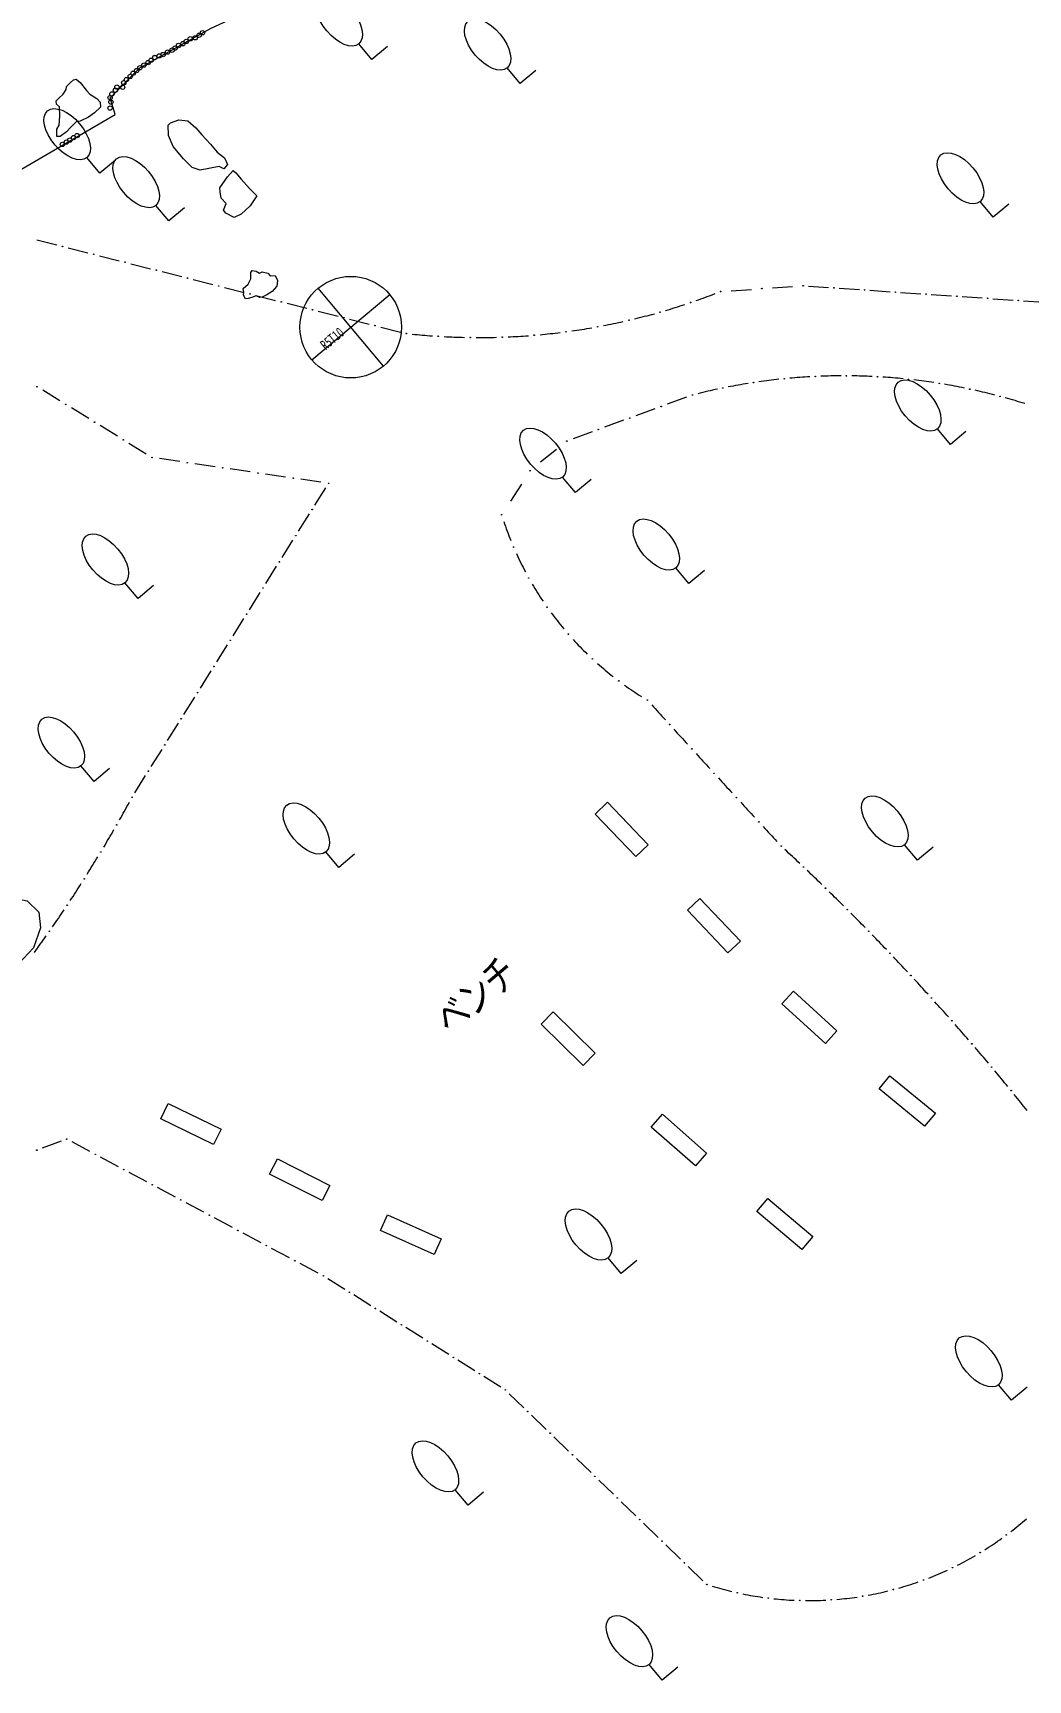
# Model space of a CAD drawing. Header units: metres. Extents: x -10443 to -4073, y -33280 to -26846.
# Drawn here: x -7913.18 to -7888.69, y -29724.89 to -29684.37 of the extents above; entities that cross this region are included whole.
import ezdxf
from ezdxf.enums import TextEntityAlignment as Align

# ---------------------------------------------------------------- set-up
doc = ezdxf.new("R2010")
doc.units = ezdxf.units.M
doc.header["$MEASUREMENT"] = 0
doc.linetypes.add('CONTINUOUS_1', pattern=[0])
doc.linetypes.add('CONTINUOUS_2', pattern=[0])
for name, color, linetype, lineweight in [('園路', 241, 'CONTINUOUS_2', 18), ('基準点', 254, 'CONTINUOUS_2', 18), ('木', 254, 'CONTINUOUS_2', 18), ('木材', 241, 'CONTINUOUS_2', 18), ('構造物', 241, 'CONTINUOUS_2', 18), ('石', 241, 'CONTINUOUS_2', 18), ('護岸', 241, 'CONTINUOUS_2', 18)]:
    doc.layers.add(name, color=color, linetype=linetype, lineweight=lineweight)
doc.styles.add('MS Gothic', font='MS Gothic.ttf')

msp = doc.modelspace()

# ---------------------------------------------------------------- hatches: boundary and pattern name
at = {"layer": '園路', "linetype": 'CONTINUOUS_1', "lineweight": 18}
for points in [[(-7912.444, -29689.619, 1), (-7912.459, -29689.619, 1)], [(-7911.675, -29689.813, 1), (-7911.69, -29689.813, 1)], [(-7910.906, -29690.008, 1), (-7910.921, -29690.008, 1)], [(-7910.137, -29690.203, 1), (-7910.152, -29690.203, 1)], [(-7909.368, -29690.398, 1), (-7909.383, -29690.398, 1)], [(-7908.599, -29690.593, 1), (-7908.614, -29690.593, 1)], [(-7894.22, -29690.587, 1), (-7894.235, -29690.587, 1)], [(-7907.83, -29690.788, 1), (-7907.845, -29690.788, 1)], [(-7907.061, -29690.983, 1), (-7907.076, -29690.983, 1)], [(-7896.991, -29691, 1), (-7897.006, -29691, 1)], [(-7896.251, -29690.728, 1), (-7896.266, -29690.728, 1)], [(-7895.236, -29690.658, 1), (-7895.251, -29690.658, 1)], [(-7893.464, -29690.639, 1), (-7893.479, -29690.639, 1)], [(-7892.707, -29690.69, 1), (-7892.722, -29690.69, 1)], [(-7891.951, -29690.742, 1), (-7891.966, -29690.742, 1)], [(-7891.195, -29690.793, 1), (-7891.21, -29690.793, 1)], [(-7890.439, -29690.845, 1), (-7890.454, -29690.845, 1)], [(-7889.683, -29690.896, 1), (-7889.698, -29690.896, 1)], [(-7888.926, -29690.948, 1), (-7888.941, -29690.948, 1)], [(-7906.291, -29691.177, 1), (-7906.306, -29691.177, 1)], [(-7905.522, -29691.372, 1), (-7905.537, -29691.372, 1)], [(-7898.505, -29691.434, 1), (-7898.52, -29691.434, 1)], [(-7897.743, -29691.236, 1), (-7897.758, -29691.236, 1)], [(-7904.753, -29691.567, 1), (-7904.768, -29691.567, 1)], [(-7903.984, -29691.762, 1), (-7903.999, -29691.762, 1)], [(-7903.199, -29691.83, 1), (-7903.214, -29691.83, 1)], [(-7900.838, -29691.804, 1), (-7900.853, -29691.804, 1)], [(-7900.054, -29691.719, 1), (-7900.069, -29691.719, 1)], [(-7899.276, -29691.595, 1), (-7899.291, -29691.595, 1)], [(-7902.412, -29691.86, 1), (-7902.427, -29691.86, 1)], [(-7901.624, -29691.851, 1), (-7901.639, -29691.851, 1)], [(-7895.443, -29692.969, 1), (-7895.458, -29692.969, 1)], [(-7894.684, -29692.875, 1), (-7894.699, -29692.875, 1)], [(-7893.921, -29692.819, 1), (-7893.936, -29692.819, 1)], [(-7893.156, -29692.803, 1), (-7893.171, -29692.803, 1)], [(-7892.391, -29692.826, 1), (-7892.406, -29692.826, 1)], [(-7891.629, -29692.889, 1), (-7891.644, -29692.889, 1)], [(-7890.871, -29692.99, 1), (-7890.886, -29692.99, 1)], [(-7913.073, -29693.071, 1), (-7913.088, -29693.071, 1)], [(-7896.941, -29693.275, 1), (-7896.956, -29693.275, 1)], [(-7896.196, -29693.103, 1), (-7896.211, -29693.103, 1)], [(-7890.119, -29693.131, 1), (-7890.134, -29693.131, 1)], [(-7889.375, -29693.31, 1), (-7889.39, -29693.31, 1)], [(-7912.365, -29693.507, 1), (-7912.38, -29693.507, 1)], [(-7898.488, -29693.842, 1), (-7898.503, -29693.842, 1)], [(-7897.714, -29693.559, 1), (-7897.729, -29693.559, 1)], [(-7911.657, -29693.943, 1), (-7911.672, -29693.943, 1)], [(-7899.261, -29694.125, 1), (-7899.276, -29694.125, 1)], [(-7910.949, -29694.378, 1), (-7910.964, -29694.378, 1)], [(-7900.035, -29694.409, 1), (-7900.05, -29694.409, 1)], [(-7910.241, -29694.814, 1), (-7910.256, -29694.814, 1)], [(-7909.372, -29694.941, 1), (-7909.387, -29694.941, 1)], [(-7908.504, -29695.068, 1), (-7908.519, -29695.068, 1)], [(-7907.635, -29695.195, 1), (-7907.65, -29695.195, 1)], [(-7906.766, -29695.322, 1), (-7906.781, -29695.322, 1)], [(-7905.898, -29695.449, 1), (-7905.913, -29695.449, 1)], [(-7900.94, -29695.138, 1), (-7900.955, -29695.138, 1)], [(-7906.301, -29696.093, 1), (-7906.316, -29696.093, 1)], [(-7901.638, -29696.222, 1), (-7901.653, -29696.222, 1)], [(-7906.704, -29696.736, 1), (-7906.719, -29696.736, 1)], [(-7901.346, -29697.017, 1), (-7901.361, -29697.017, 1)], [(-7907.106, -29697.38, 1), (-7907.121, -29697.38, 1)], [(-7900.972, -29697.777, 1), (-7900.987, -29697.777, 1)], [(-7907.509, -29698.023, 1), (-7907.524, -29698.023, 1)], [(-7907.912, -29698.667, 1), (-7907.927, -29698.667, 1)], [(-7900.521, -29698.494, 1), (-7900.536, -29698.494, 1)], [(-7908.315, -29699.311, 1), (-7908.33, -29699.311, 1)], [(-7899.997, -29699.16, 1), (-7900.012, -29699.16, 1)], [(-7899.406, -29699.768, 1), (-7899.421, -29699.768, 1)], [(-7908.718, -29699.954, 1), (-7908.733, -29699.954, 1)], [(-7898.756, -29700.31, 1), (-7898.771, -29700.31, 1)], [(-7909.121, -29700.598, 1), (-7909.136, -29700.598, 1)], [(-7898.052, -29700.782, 1), (-7898.067, -29700.782, 1)], [(-7909.524, -29701.241, 1), (-7909.539, -29701.241, 1)], [(-7897.506, -29701.383, 1), (-7897.521, -29701.383, 1)], [(-7909.927, -29701.885, 1), (-7909.942, -29701.885, 1)], [(-7896.96, -29701.984, 1), (-7896.975, -29701.984, 1)], [(-7910.329, -29702.529, 1), (-7910.344, -29702.529, 1)], [(-7896.412, -29702.583, 1), (-7896.427, -29702.583, 1)], [(-7910.732, -29703.172, 1), (-7910.747, -29703.172, 1)], [(-7895.862, -29703.181, 1), (-7895.877, -29703.181, 1)], [(-7911.109, -29703.85, 1), (-7911.124, -29703.85, 1)], [(-7895.312, -29703.778, 1), (-7895.327, -29703.778, 1)], [(-7894.76, -29704.374, 1), (-7894.775, -29704.374, 1)], [(-7911.5, -29704.519, 1), (-7911.515, -29704.519, 1)], [(-7911.907, -29705.179, 1), (-7911.922, -29705.179, 1)], [(-7894.212, -29704.888, 1), (-7894.227, -29704.888, 1)], [(-7893.67, -29705.408, 1), (-7893.685, -29705.408, 1)], [(-7912.329, -29705.83, 1), (-7912.344, -29705.83, 1)], [(-7893.135, -29705.935, 1), (-7893.15, -29705.935, 1)], [(-7912.766, -29706.47, 1), (-7912.781, -29706.47, 1)], [(-7892.606, -29706.47, 1), (-7892.621, -29706.47, 1)], [(-7892.085, -29707.01, 1), (-7892.1, -29707.01, 1)], [(-7891.57, -29707.557, 1), (-7891.585, -29707.557, 1)], [(-7891.062, -29708.111, 1), (-7891.077, -29708.111, 1)], [(-7890.562, -29708.671, 1), (-7890.577, -29708.671, 1)], [(-7890.068, -29709.238, 1), (-7890.083, -29709.238, 1)], [(-7889.582, -29709.81, 1), (-7889.597, -29709.81, 1)], [(-7889.103, -29710.389, 1), (-7889.118, -29710.389, 1)], [(-7912.34, -29711.584, 1), (-7912.355, -29711.584, 1)], [(-7913.076, -29711.855, 1), (-7913.091, -29711.855, 1)], [(-7911.638, -29711.958, 1), (-7911.653, -29711.958, 1)], [(-7910.937, -29712.332, 1), (-7910.952, -29712.332, 1)], [(-7910.235, -29712.706, 1), (-7910.25, -29712.706, 1)], [(-7909.533, -29713.08, 1), (-7909.548, -29713.08, 1)], [(-7908.832, -29713.454, 1), (-7908.847, -29713.454, 1)], [(-7908.13, -29713.828, 1), (-7908.145, -29713.828, 1)], [(-7907.429, -29714.202, 1), (-7907.444, -29714.202, 1)], [(-7906.727, -29714.576, 1), (-7906.742, -29714.576, 1)], [(-7906.026, -29714.95, 1), (-7906.041, -29714.95, 1)], [(-7905.386, -29715.35, 1), (-7905.401, -29715.35, 1)], [(-7904.746, -29715.751, 1), (-7904.761, -29715.751, 1)], [(-7904.106, -29716.151, 1), (-7904.121, -29716.151, 1)], [(-7903.466, -29716.552, 1), (-7903.481, -29716.552, 1)], [(-7902.827, -29716.953, 1), (-7902.842, -29716.953, 1)], [(-7902.187, -29717.353, 1), (-7902.202, -29717.353, 1)], [(-7901.547, -29717.754, 1), (-7901.562, -29717.754, 1)], [(-7900.996, -29718.285, 1), (-7901.011, -29718.285, 1)], [(-7900.446, -29718.817, 1), (-7900.461, -29718.817, 1)], [(-7899.895, -29719.349, 1), (-7899.91, -29719.349, 1)], [(-7899.344, -29719.88, 1), (-7899.359, -29719.88, 1)], [(-7898.793, -29720.412, 1), (-7898.808, -29720.412, 1)], [(-7898.243, -29720.944, 1), (-7898.258, -29720.944, 1)], [(-7889.221, -29721.322, 1), (-7889.236, -29721.322, 1)], [(-7897.692, -29721.475, 1), (-7897.707, -29721.475, 1)], [(-7889.864, -29721.756, 1), (-7889.879, -29721.756, 1)], [(-7897.141, -29722.007, 1), (-7897.156, -29722.007, 1)], [(-7890.546, -29722.127, 1), (-7890.561, -29722.127, 1)], [(-7896.59, -29722.539, 1), (-7896.605, -29722.539, 1)], [(-7891.26, -29722.431, 1), (-7891.275, -29722.431, 1)], [(-7895.842, -29722.743, 1), (-7895.857, -29722.743, 1)], [(-7895.077, -29722.875, 1), (-7895.092, -29722.875, 1)], [(-7894.304, -29722.933, 1), (-7894.319, -29722.933, 1)], [(-7893.528, -29722.917, 1), (-7893.543, -29722.917, 1)], [(-7892.758, -29722.828, 1), (-7892.773, -29722.828, 1)], [(-7891.999, -29722.665, 1), (-7892.014, -29722.665, 1)]]:
    msp.add_hatch(color=241, dxfattribs=at).paths.add_polyline_path(points, flags=0)

# ---------------------------------------------------------------- linework, layer by layer
at = {"layer": '園路', "color": 1, "linetype": 'CONTINUOUS_1', "lineweight": 18}
for p, q in [((-7913.079, -29689.46), (-7912.594, -29689.583)), ((-7912.31, -29689.655), (-7911.825, -29689.777)), ((-7911.541, -29689.849), (-7911.056, -29689.972)), ((-7910.771, -29690.044), (-7910.287, -29690.167)), ((-7910.002, -29690.239), (-7909.518, -29690.362)), ((-7909.233, -29690.434), (-7908.749, -29690.557)), ((-7894.985, -29690.64), (-7894.486, -29690.605)), ((-7894.099, -29690.596), (-7893.6, -29690.63)), ((-7908.464, -29690.629), (-7907.979, -29690.752)), ((-7907.695, -29690.824), (-7907.21, -29690.947)), ((-7906.926, -29691.019), (-7906.441, -29691.141)), ((-7896, -29690.71), (-7895.502, -29690.676)), ((-7893.342, -29690.648), (-7892.844, -29690.682)), ((-7892.586, -29690.699), (-7892.087, -29690.733)), ((-7891.83, -29690.751), (-7891.331, -29690.785)), ((-7891.074, -29690.802), (-7890.575, -29690.836)), ((-7890.318, -29690.854), (-7889.819, -29690.888)), ((-7889.561, -29690.905), (-7889.063, -29690.939)), ((-7888.805, -29690.957), (-7888.306, -29690.991)), ((-7906.157, -29691.213), (-7905.672, -29691.336)), ((-7905.388, -29691.408), (-7904.903, -29691.531)), ((-7904.618, -29691.603), (-7904.134, -29691.726)), ((-7912.513, -29693.42), (-7912.939, -29693.158)), ((-7897.101, -29693.331), (-7897.57, -29693.503)), ((-7911.805, -29693.856), (-7912.231, -29693.594)), ((-7897.874, -29693.614), (-7898.343, -29693.786)), ((-7911.098, -29694.291), (-7911.523, -29694.029)), ((-7899.421, -29694.181), (-7899.89, -29694.353)), ((-7898.647, -29693.898), (-7899.117, -29694.07)), ((-7910.39, -29694.727), (-7910.816, -29694.465)), ((-7900.3, -29694.617), (-7900.689, -29694.93)), ((-7909.567, -29694.914), (-7910.062, -29694.841)), ((-7908.698, -29695.041), (-7909.193, -29694.968)), ((-7907.83, -29695.168), (-7908.324, -29695.095)), ((-7906.961, -29695.295), (-7907.456, -29695.222)), ((-7906.092, -29695.422), (-7906.587, -29695.349)), ((-7901.161, -29695.47), (-7901.432, -29695.89)), ((-7906.239, -29695.983), (-7905.974, -29695.559)), ((-7906.642, -29696.626), (-7906.377, -29696.202)), ((-7907.045, -29697.27), (-7906.78, -29696.846)), ((-7907.448, -29697.914), (-7907.183, -29697.49)), ((-7907.851, -29698.557), (-7907.586, -29698.133)), ((-7908.254, -29699.201), (-7907.988, -29698.777)), ((-7908.657, -29699.844), (-7908.391, -29699.421)), ((-7909.059, -29700.488), (-7908.794, -29700.064)), ((-7909.462, -29701.132), (-7909.197, -29700.708)), ((-7909.865, -29701.775), (-7909.6, -29701.351)), ((-7910.268, -29702.419), (-7910.003, -29701.995)), ((-7910.671, -29703.062), (-7910.406, -29702.639)), ((-7912.481, -29711.633), (-7912.95, -29711.806)), ((-7911.776, -29711.889), (-7912.217, -29711.653)), ((-7911.074, -29712.263), (-7911.516, -29712.027)), ((-7910.373, -29712.637), (-7910.814, -29712.401)), ((-7909.671, -29713.01), (-7910.112, -29712.775)), ((-7908.97, -29713.384), (-7909.411, -29713.149)), ((-7908.268, -29713.758), (-7908.709, -29713.523)), ((-7907.566, -29714.132), (-7908.008, -29713.897)), ((-7906.865, -29714.506), (-7907.306, -29714.271)), ((-7906.163, -29714.88), (-7906.604, -29714.645)), ((-7905.501, -29715.283), (-7905.925, -29715.017)), ((-7904.861, -29715.683), (-7905.285, -29715.418)), ((-7904.222, -29716.084), (-7904.645, -29715.818)), ((-7903.582, -29716.484), (-7904.006, -29716.219)), ((-7902.942, -29716.885), (-7903.366, -29716.62)), ((-7902.302, -29717.286), (-7902.726, -29717.02)), ((-7901.663, -29717.686), (-7902.086, -29717.421)), ((-7901.099, -29718.193), (-7901.459, -29717.846)), ((-7900.549, -29718.725), (-7900.908, -29718.378)), ((-7899.998, -29719.257), (-7900.358, -29718.909)), ((-7899.447, -29719.788), (-7899.807, -29719.441)), ((-7898.896, -29720.32), (-7899.256, -29719.973)), ((-7898.346, -29720.852), (-7898.705, -29720.504)), ((-7897.795, -29721.383), (-7898.155, -29721.036)), ((-7897.244, -29721.915), (-7897.604, -29721.568)), ((-7896.693, -29722.447), (-7897.053, -29722.099))]:
    msp.add_line(p, q, dxfattribs=at)
for centre in [(-7912.452, -29689.619), (-7911.683, -29689.813), (-7910.914, -29690.008), (-7910.145, -29690.203), (-7909.375, -29690.398), (-7908.606, -29690.593), (-7894.227, -29690.587), (-7907.837, -29690.788), (-7907.068, -29690.983), (-7896.998, -29691), (-7896.259, -29690.728), (-7895.243, -29690.658), (-7893.471, -29690.639), (-7892.715, -29690.69), (-7891.959, -29690.742), (-7891.203, -29690.793), (-7890.446, -29690.845), (-7889.69, -29690.896), (-7888.934, -29690.948), (-7906.299, -29691.177), (-7905.53, -29691.372), (-7898.513, -29691.434), (-7897.75, -29691.236), (-7904.761, -29691.567), (-7903.992, -29691.762), (-7903.207, -29691.83), (-7900.845, -29691.804), (-7900.062, -29691.719), (-7899.284, -29691.595), (-7902.419, -29691.86), (-7901.632, -29691.851), (-7895.45, -29692.969), (-7894.691, -29692.875), (-7893.928, -29692.819), (-7893.163, -29692.803), (-7892.399, -29692.826), (-7891.636, -29692.889), (-7890.878, -29692.99), (-7913.08, -29693.071), (-7896.949, -29693.275), (-7896.203, -29693.103), (-7890.126, -29693.131), (-7889.383, -29693.31), (-7912.372, -29693.507), (-7898.495, -29693.842), (-7897.722, -29693.559), (-7911.664, -29693.943), (-7899.269, -29694.125), (-7910.957, -29694.378), (-7900.042, -29694.409), (-7910.249, -29694.814), (-7909.38, -29694.941), (-7908.511, -29695.068), (-7907.643, -29695.195), (-7906.774, -29695.322), (-7905.905, -29695.449), (-7900.947, -29695.138), (-7906.308, -29696.093), (-7901.646, -29696.222), (-7906.711, -29696.736), (-7901.353, -29697.017), (-7907.114, -29697.38), (-7900.979, -29697.777), (-7907.517, -29698.023), (-7907.92, -29698.667), (-7900.528, -29698.494), (-7908.323, -29699.311), (-7900.004, -29699.16), (-7899.414, -29699.768), (-7908.725, -29699.954), (-7898.763, -29700.31), (-7909.128, -29700.598), (-7898.059, -29700.782), (-7909.531, -29701.241), (-7897.514, -29701.383), (-7909.934, -29701.885), (-7896.967, -29701.984), (-7910.337, -29702.529), (-7896.419, -29702.583), (-7910.74, -29703.172), (-7895.87, -29703.181), (-7911.116, -29703.85), (-7895.319, -29703.778), (-7894.767, -29704.374), (-7911.508, -29704.519), (-7911.915, -29705.179), (-7894.219, -29704.888), (-7893.677, -29705.408), (-7912.337, -29705.83), (-7893.142, -29705.935), (-7912.774, -29706.47), (-7892.614, -29706.47), (-7892.092, -29707.01), (-7891.578, -29707.557), (-7891.07, -29708.111), (-7890.569, -29708.671), (-7890.076, -29709.238), (-7889.589, -29709.81), (-7889.11, -29710.389), (-7912.347, -29711.584), (-7913.083, -29711.855), (-7911.646, -29711.958), (-7910.944, -29712.332), (-7910.243, -29712.706), (-7909.541, -29713.08), (-7908.839, -29713.454), (-7908.138, -29713.828), (-7907.436, -29714.202), (-7906.735, -29714.576), (-7906.033, -29714.95), (-7905.393, -29715.35), (-7904.753, -29715.751), (-7904.114, -29716.151), (-7903.474, -29716.552), (-7902.834, -29716.953), (-7902.194, -29717.353), (-7901.555, -29717.754), (-7901.004, -29718.285), (-7900.453, -29718.817), (-7899.902, -29719.349), (-7899.352, -29719.88), (-7898.801, -29720.412), (-7898.25, -29720.944), (-7889.229, -29721.322), (-7897.699, -29721.475), (-7889.872, -29721.756), (-7897.149, -29722.007), (-7890.553, -29722.127), (-7896.598, -29722.539), (-7891.267, -29722.431), (-7895.849, -29722.743), (-7895.085, -29722.875), (-7894.311, -29722.933), (-7893.536, -29722.917), (-7892.765, -29722.828), (-7892.007, -29722.665)]:
    msp.add_circle(centre, 0.0075, dxfattribs=at)
for centre, radius, start, end in [((-7902.203, -29675.698), 16.163, 289.2958, 291.0682), ((-7902.203, -29675.698), 16.163, 283.7096, 285.482), ((-7902.203, -29675.698), 16.163, 286.5027, 288.2751), ((-7902.203, -29675.698), 16.163, 264.1581, 265.9305), ((-7902.203, -29675.698), 16.163, 272.5373, 274.3097), ((-7902.203, -29675.698), 16.163, 275.3304, 277.1028), ((-7902.203, -29675.698), 16.163, 278.1235, 279.8959), ((-7902.203, -29675.698), 16.163, 280.9165, 282.689), ((-7902.203, -29675.698), 16.163, 266.9512, 268.7236), ((-7902.203, -29675.698), 16.163, 269.7442, 271.5167), ((-7893.231, -29707.652), 14.849, 99.1042, 101.0334), ((-7893.231, -29707.652), 14.849, 96.1524, 98.0816), ((-7893.231, -29707.652), 14.849, 93.2006, 95.1298), ((-7893.231, -29707.652), 14.849, 90.2487, 92.178), ((-7893.231, -29707.652), 14.849, 87.2969, 89.2261), ((-7893.231, -29707.652), 14.849, 84.3451, 86.2743), ((-7893.231, -29707.652), 14.849, 81.3933, 83.3225), ((-7893.231, -29707.652), 14.849, 78.4415, 80.3707), ((-7893.231, -29707.652), 14.849, 102.056, 103.9853), ((-7893.231, -29707.652), 14.849, 75.4896, 77.4189), ((-7893.231, -29707.652), 14.849, 72.5378, 74.467), ((-7893.91, -29693.828), 8.098, 198.4242, 201.962), ((-7893.91, -29693.828), 8.098, 204.4215, 207.9593), ((-7893.91, -29693.828), 8.098, 210.4188, 213.9565), ((-7893.91, -29693.828), 8.098, 216.416, 219.9538), ((-7893.91, -29693.828), 8.098, 222.4133, 225.951), ((-7893.91, -29693.828), 8.098, 228.4105, 231.9483), ((-7893.91, -29693.828), 8.098, 234.4078, 237.9456), ((-7608.516, -29438.753), 390.505, 222.16716, 222.24052), ((-7608.516, -29438.753), 390.505, 222.28631, 222.35968), ((-7608.516, -29438.753), 390.505, 222.40546, 222.47883), ((-7608.516, -29438.753), 390.505, 222.52461, 222.59798), ((-7940.48, -29687.109), 33.801, 330.5452, 331.3927), ((-7608.516, -29438.753), 390.505, 222.64376, 222.71713), ((-7940.48, -29687.109), 33.801, 329.2308, 330.0784), ((-7608.516, -29438.753), 390.505, 222.76291, 222.83628), ((-7940.48, -29687.109), 33.801, 327.9165, 328.764), ((-7935.059, -29747.937), 59.339, 46.63037, 47.11315), ((-7935.059, -29747.937), 59.339, 45.90498, 46.38776), ((-7940.48, -29687.109), 33.801, 326.6022, 327.4497), ((-7935.059, -29747.937), 59.339, 45.17959, 45.66237), ((-7940.48, -29687.109), 33.801, 325.2878, 326.1353), ((-7935.059, -29747.937), 59.339, 44.4542, 44.93698), ((-7940.48, -29687.109), 33.801, 323.9735, 324.821), ((-7935.059, -29747.937), 59.339, 43.72881, 44.21159), ((-7935.059, -29747.937), 59.339, 43.00342, 43.4862), ((-7935.059, -29747.937), 59.339, 42.27803, 42.76082), ((-7935.059, -29747.937), 59.339, 41.55265, 42.03543), ((-7935.059, -29747.937), 59.339, 40.82726, 41.31004), ((-7935.059, -29747.937), 59.339, 40.10187, 40.58465), ((-7935.059, -29747.937), 59.339, 39.37648, 39.85926), ((-7935.059, -29747.937), 59.339, 38.65109, 39.13387), ((-7894.088, -29714.813), 8.124, 307.7152, 311.2417), ((-7894.088, -29714.813), 8.124, 302.2416, 305.7681), ((-7894.088, -29714.813), 8.124, 291.2942, 294.8208), ((-7894.088, -29714.813), 8.124, 296.7679, 300.2944), ((-7894.088, -29714.813), 8.124, 252.9787, 256.5052), ((-7894.088, -29714.813), 8.124, 285.8206, 289.3471), ((-7894.088, -29714.813), 8.124, 258.4523, 261.9788), ((-7894.088, -29714.813), 8.124, 263.926, 267.4525), ((-7894.088, -29714.813), 8.124, 269.3996, 272.9261), ((-7894.088, -29714.813), 8.124, 274.8733, 278.3998), ((-7894.088, -29714.813), 8.124, 280.3469, 283.8734)]:
    msp.add_arc(centre, radius, start, end, dxfattribs=at)
at = {"layer": '基準点', "color": 1, "linetype": 'CONTINUOUS_2', "lineweight": 18}
for p, q in [((-7906.316, -29692.409), (-7904.4, -29690.803)), ((-7904.555, -29692.564), (-7906.161, -29690.648))]:
    msp.add_line(p, q, dxfattribs=at)
msp.add_circle((-7905.358, -29691.606), 1.25, dxfattribs=at)
at = {"layer": '木', "color": 1, "linetype": 'CONTINUOUS_1', "lineweight": 18}
for p, q in [((-7904.838, -29685.019), (-7905.159, -29684.636)), ((-7904.455, -29684.697), (-7904.838, -29685.019)), ((-7901.188, -29685.611), (-7901.509, -29685.228)), ((-7900.805, -29685.289), (-7901.188, -29685.611)), ((-7911.532, -29687.816), (-7911.854, -29687.433)), ((-7911.149, -29687.495), (-7911.532, -29687.816)), ((-7889.551, -29688.901), (-7889.873, -29688.518)), ((-7889.168, -29688.58), (-7889.551, -29688.901)), ((-7909.836, -29688.994), (-7910.157, -29688.611)), ((-7909.453, -29688.673), (-7909.836, -29688.994)), ((-7890.604, -29694.492), (-7890.925, -29694.109)), ((-7890.221, -29694.171), (-7890.604, -29694.492)), ((-7899.825, -29695.676), (-7900.146, -29695.293)), ((-7899.442, -29695.355), (-7899.825, -29695.676)), ((-7910.592, -29698.279), (-7910.914, -29697.896)), ((-7897.038, -29697.912), (-7897.359, -29697.529)), ((-7896.655, -29697.591), (-7897.038, -29697.912)), ((-7910.209, -29697.958), (-7910.592, -29698.279)), ((-7911.675, -29702.784), (-7911.997, -29702.401)), ((-7911.292, -29702.463), (-7911.675, -29702.784)), ((-7891.414, -29704.723), (-7891.736, -29704.34)), ((-7905.648, -29704.897), (-7905.97, -29704.514)), ((-7905.265, -29704.576), (-7905.648, -29704.897)), ((-7891.031, -29704.402), (-7891.414, -29704.723)), ((-7898.706, -29714.888), (-7899.028, -29714.505)), ((-7898.323, -29714.566), (-7898.706, -29714.888)), ((-7889.102, -29718.008), (-7889.423, -29717.625)), ((-7888.719, -29717.687), (-7889.102, -29718.008)), ((-7902.472, -29720.591), (-7902.793, -29720.208)), ((-7902.089, -29720.27), (-7902.472, -29720.591)), ((-7897.698, -29724.892), (-7898.02, -29724.509)), ((-7897.315, -29724.571), (-7897.698, -29724.892))]:
    msp.add_line(p, q, dxfattribs=at)
for centre in [(-7905.641, -29684.061), (-7901.991, -29684.653), (-7912.336, -29686.859), (-7910.639, -29688.037), (-7890.355, -29687.943), (-7891.407, -29693.534), (-7900.628, -29694.718), (-7897.841, -29696.955), (-7911.396, -29697.322), (-7912.479, -29701.827), (-7892.218, -29703.766), (-7906.452, -29703.94), (-7899.51, -29713.93), (-7889.905, -29717.051), (-7903.275, -29719.634), (-7898.502, -29723.935)]:
    msp.add_ellipse(centre, major_axis=(-0.482, 0.575), ratio=0.533333, dxfattribs=at)
at = {"layer": '木材', "color": 4, "linetype": 'CONTINUOUS_2', "lineweight": 18}
for centre in [(-7909.406, -29684.577), (-7909.306, -29684.512), (-7909.186, -29684.487), (-7909.092, -29684.425), (-7909.006, -29684.362), (-7910.183, -29684.972), (-7910.072, -29684.932), (-7909.977, -29684.898), (-7909.864, -29684.839), (-7909.756, -29684.791), (-7909.68, -29684.738), (-7909.598, -29684.676), (-7909.487, -29684.631), (-7910.713, -29685.36), (-7910.63, -29685.295), (-7910.545, -29685.223), (-7910.447, -29685.159), (-7910.344, -29685.097), (-7910.272, -29685.04), (-7911.149, -29685.776), (-7911.111, -29685.698), (-7910.972, -29685.705), (-7910.945, -29685.594), (-7910.88, -29685.515), (-7910.783, -29685.437), (-7911.282, -29686.216), (-7911.279, -29685.962), (-7911.261, -29686.068), (-7911.234, -29685.868), (-7912.27, -29687.003), (-7912.179, -29686.941), (-7912.091, -29686.894), (-7912.453, -29687.109), (-7912.356, -29687.053)]:
    msp.add_circle(centre, 0.0535, dxfattribs=at)
at = {"layer": '構造物', "color": 1, "linetype": 'CONTINUOUS_2', "lineweight": 18, "flags": 128}
for points in [[(-7899.04, -29703.295), (-7898.042, -29704.343), (-7898.347, -29704.633), (-7899.345, -29703.585)], [(-7896.77, -29705.663), (-7895.772, -29706.711), (-7896.077, -29707.002), (-7897.075, -29705.954)], [(-7894.469, -29707.944), (-7893.396, -29708.915), (-7893.678, -29709.227), (-7894.751, -29708.256)], [(-7900.375, -29708.454), (-7899.343, -29709.468), (-7899.638, -29709.768), (-7900.67, -29708.755)], [(-7892.092, -29710.023), (-7890.974, -29710.942), (-7891.241, -29711.267), (-7892.359, -29710.349)], [(-7909.85, -29710.708), (-7908.549, -29711.341), (-7908.734, -29711.719), (-7910.035, -29711.086)], [(-7897.687, -29710.97), (-7896.602, -29711.927), (-7896.88, -29712.242), (-7897.966, -29711.285)], [(-7907.165, -29712.071), (-7905.872, -29712.721), (-7906.061, -29713.097), (-7907.354, -29712.448)], [(-7895.094, -29713.046), (-7893.989, -29713.98), (-7894.261, -29714.302), (-7895.366, -29713.367)], [(-7904.458, -29713.45), (-7903.137, -29714.04), (-7903.308, -29714.424), (-7904.63, -29713.835)]]:
    msp.add_lwpolyline(points, close=True, dxfattribs=at)
at = {"layer": '石', "color": 4, "linetype": 'CONTINUOUS_2', "lineweight": 18, "flags": 128}
for points in [[(-7912.591, -29686.913), (-7912.587, -29686.733), (-7912.532, -29686.634), (-7912.517, -29686.412), (-7912.526, -29686.182), (-7912.602, -29686.116), (-7912.611, -29686.039), (-7912.542, -29685.97), (-7912.431, -29685.87), (-7912.364, -29685.76), (-7912.351, -29685.683), (-7912.254, -29685.584), (-7912.179, -29685.521), (-7912.113, -29685.507), (-7912.02, -29685.589), (-7911.858, -29685.782), (-7911.778, -29685.877), (-7911.609, -29685.982), (-7911.524, -29686.074), (-7911.516, -29686.194), (-7911.668, -29686.336), (-7911.81, -29686.441), (-7912.013, -29686.537), (-7912.112, -29686.553), (-7912.255, -29686.694), (-7912.351, -29686.799), (-7912.507, -29686.916), (-7912.591, -29686.913)], [(-7908.594, -29687.657), (-7909.061, -29687.74), (-7909.258, -29687.678), (-7909.472, -29687.467), (-7909.727, -29687.163), (-7909.841, -29686.887), (-7909.853, -29686.634), (-7909.794, -29686.575), (-7909.585, -29686.509), (-7909.365, -29686.533), (-7909.168, -29686.704), (-7909.025, -29686.874), (-7908.813, -29687.105), (-7908.647, -29687.302), (-7908.467, -29687.441), (-7908.392, -29687.606), (-7908.48, -29687.707), (-7908.594, -29687.657)], [(-7908.583, -29688.178), (-7908.395, -29687.909), (-7908.251, -29687.748), (-7908.183, -29687.811), (-7908.058, -29687.968), (-7907.853, -29688.194), (-7907.67, -29688.374), (-7907.83, -29688.62), (-7908.052, -29688.83), (-7908.231, -29688.909), (-7908.434, -29688.8), (-7908.493, -29688.73), (-7908.426, -29688.563), (-7908.544, -29688.432), (-7908.57, -29688.278), (-7908.583, -29688.178)], [(-7908.008, -29690.656), (-7907.881, -29690.55), (-7907.82, -29690.421), (-7907.817, -29690.259), (-7907.786, -29690.212), (-7907.687, -29690.225), (-7907.605, -29690.276), (-7907.535, -29690.246), (-7907.4, -29690.277), (-7907.339, -29690.345), (-7907.221, -29690.338), (-7907.162, -29690.459), (-7907.174, -29690.596), (-7907.291, -29690.726), (-7907.425, -29690.807), (-7907.538, -29690.87), (-7907.593, -29690.877), (-7907.69, -29690.832), (-7907.795, -29690.88), (-7907.885, -29690.899), (-7907.949, -29690.907), (-7907.995, -29690.818), (-7907.993, -29690.749), (-7908.008, -29690.656)]]:
    msp.add_lwpolyline(points, dxfattribs=at)
msp.add_lwpolyline([(-7914.557, -29707.153), (-7914.649, -29706.758), (-7914.67, -29706.662), (-7914.606, -29706.482), (-7914.543, -29706.436), (-7914.153, -29706.252), (-7914.076, -29706.074), (-7913.993, -29705.945), (-7913.83, -29705.79), (-7913.432, -29705.695), (-7913.318, -29705.724), (-7913.033, -29705.999), (-7912.989, -29706.387), (-7913.165, -29706.875), (-7913.531, -29707.272), (-7914.046, -29707.363), (-7914.335, -29707.361)], close=True, dxfattribs=at)
at = {"layer": '護岸', "color": 1, "lineweight": 18, "flags": 128}
msp.add_lwpolyline([(-7868.595, -29568.482, 0.029871), (-7869, -29568.531), (-7869.249, -29568.965, -0.04263), (-7869.389, -29569.279), (-7870.132, -29569.822), (-7870.505, -29569.965), (-7871.156, -29570.005), (-7871.545, -29570.011), (-7872.673, -29569.516, 0.064147), (-7873.074, -29569.335), (-7873.355, -29569.013), (-7873.96, -29568.832), (-7875.508, -29568.368), (-7875.775, -29568.37), (-7875.905, -29568.4), (-7876.185, -29568.196), (-7876.919, -29567.952, 0.030306), (-7877.59, -29567.752), (-7877.98, -29567.699), (-7878.845, -29567.87), (-7880.679, -29568.479), (-7881.065, -29568.744, 0.013808), (-7882.353, -29570.475), (-7882.401, -29570.802), (-7882.751, -29570.921), (-7882.99, -29571.424), (-7884.185, -29572.877, -0.002837), (-7885.309, -29574.665), (-7885.362, -29575.66), (-7886.078, -29575.821), (-7887.497, -29577.832), (-7887.514, -29578.613), (-7888.219, -29578.815), (-7888.535, -29579.252), (-7891.771, -29583.877), (-7893.482, -29586.409), (-7893.717, -29586.803), (-7894.095, -29587.453, 0.206193), (-7894.605, -29589.277), (-7895.828, -29589.915), (-7897.406, -29591.306), (-7897.614, -29591.795), (-7898.13, -29591.726), (-7898.9, -29592.336), (-7899.604, -29593.04), (-7900.335, -29593.024), (-7900.62, -29592.641), (-7902.301, -29592.418), (-7904.072, -29592.463), (-7904.936, -29592.375), (-7906.598, -29591.238), (-7908.054, -29589.857), (-7909.406, -29587.434), (-7910.178, -29586.632), (-7910.6, -29585.943), (-7911.814, -29584.8), (-7916.79, -29587.316), (-7916.016, -29588.494), (-7915.934, -29590.292), (-7914.872, -29592.029), (-7913.061, -29593.219), (-7913.442, -29594.019), (-7913.509, -29594.078), (-7913.613, -29594.394), (-7913.565, -29595.065), (-7913.482, -29595.601), (-7913.547, -29595.7), (-7913.533, -29595.937), (-7913.317, -29596.478), (-7913.19, -29596.987), (-7913.061, -29597.154), (-7912.949, -29597.287), (-7912.882, -29597.338), (-7912.825, -29597.345), (-7912.698, -29597.361), (-7912.758, -29597.771), (-7912.423, -29597.828), (-7912.333, -29598.266), (-7912, -29598.823), (-7911.677, -29599.318), (-7911.311, -29599.643), (-7910.991, -29599.677), (-7910.774, -29599.904), (-7910.044, -29601.105), (-7909.642, -29601.555), (-7909.178, -29602.507), (-7908.906, -29603.458), (-7908.611, -29605.234), (-7908.705, -29606.122, -0.05449), (-7908.828, -29606.758), (-7908.629, -29607.301), (-7908.253, -29607.77), (-7907.925, -29608.423), (-7907.795, -29608.769), (-7907.855, -29609.17), (-7908.086, -29610.002), (-7908.431, -29611.685), (-7908.655, -29612.797), (-7909.604, -29614.611), (-7910.291, -29615.384), (-7911.898, -29616.456), (-7912.989, -29616.978), (-7913.477, -29617.263), (-7914.09, -29617.692), (-7915.816, -29618.29), (-7915.771, -29618.435), (-7916.471, -29618.72), (-7917.178, -29618.875), (-7917.797, -29619.414), (-7919.295, -29620.042), (-7920.532, -29620.694), (-7920.927, -29620.718), (-7921.882, -29621.144), (-7923.4, -29621.284), (-7923.971, -29621.249), (-7924.141, -29621.351), (-7924.832, -29621.747), (-7925.115, -29622.009), (-7925.848, -29622.592), (-7926.118, -29622.655), (-7926.754, -29623.193), (-7927.5, -29623.724), (-7928.092, -29623.973), (-7928.606, -29624.026), (-7929.321, -29624.217, 0.053336), (-7931.424, -29624.537), (-7933.012, -29624.865), (-7933.285, -29625.015), (-7934.365, -29625.551), (-7935.398, -29626.309), (-7935.65, -29626.451, 0.163573), (-7938.102, -29627.144), (-7938.829, -29628.02), (-7939.263, -29628.198), (-7939.862, -29628.126), (-7940.125, -29628.256), (-7941.298, -29629.283), (-7942.749, -29630.051), (-7943.527, -29630.868), (-7944.692, -29632), (-7945.383, -29632.603), (-7945.793, -29633.115), (-7946.393, -29633.457), (-7946.97, -29633.638, -0.199454), (-7947.741, -29634.206), (-7948.46, -29635.048), (-7948.602, -29635.406), (-7948.893, -29635.706), (-7949.142, -29635.949), (-7949.885, -29636.555, 0.147138), (-7950.689, -29638.074), (-7950.691, -29638.689), (-7950.564, -29639.352), (-7950.267, -29640.52, 0.108193), (-7949.829, -29641.537), (-7949.193, -29642.096), (-7948.405, -29642.587), (-7947.553, -29642.982), (-7946.674, -29643.31), (-7944.194, -29644.268), (-7943.745, -29644.369), (-7940.903, -29645.181), (-7939.992, -29645.245), (-7937.726, -29645.657, -0.124988), (-7935.685, -29646.613), (-7934.915, -29647.398, 0.084508), (-7933.94, -29647.892), (-7933.328, -29648.101), (-7932.524, -29648.139, -0.048677), (-7931.991, -29648.065), (-7931.451, -29648.326), (-7930.916, -29648.63), (-7930.522, -29648.843), (-7928.945, -29649.268), (-7927.522, -29649.836, -0.110064), (-7926.338, -29650.654), (-7925.989, -29651.305), (-7925.701, -29651.686), (-7925.511, -29652.01), (-7925.158, -29652.304), (-7924.193, -29652.894), (-7924.219, -29653.507), (-7924.062, -29654.081, -0.097033), (-7922.892, -29655.401), (-7922.527, -29655.905), (-7922.135, -29657.185), (-7922.006, -29657.69), (-7921.808, -29657.834), (-7921.437, -29658.518), (-7921.443, -29659.922), (-7921.759, -29660.076), (-7922.195, -29660.563), (-7922.384, -29661.084, 0.533567), (-7923.201, -29662.506), (-7923.376, -29663.201, 0.085308), (-7922.439, -29665.71), (-7921.618, -29667.041), (-7921.489, -29667.614), (-7921.469, -29668.344, 0.243514), (-7920.76, -29670.341), (-7920.185, -29670.913), (-7919.95, -29671.439), (-7920.021, -29671.625), (-7920.105, -29671.852), (-7920.023, -29672.135), (-7919.806, -29672.437), (-7919.311, -29672.994), (-7919.182, -29673.604), (-7919.411, -29673.791), (-7919.434, -29674.397), (-7919.204, -29674.893), (-7919.03, -29675.386), (-7918.942, -29675.742), (-7918.933, -29676.08), (-7919.068, -29676.251), (-7919.33, -29676.53), (-7919.912, -29676.68), (-7920.392, -29676.963), (-7920.372, -29677.429), (-7919.855, -29678.597), (-7920.012, -29679.811), (-7920.531, -29680.277), (-7920.917, -29680.297), (-7921.286, -29680.552), (-7921.108, -29681.074), (-7922.042, -29681.277), (-7922.355, -29681.36), (-7922.563, -29681.782), (-7922.751, -29681.932), (-7922.86, -29682.066), (-7922.973, -29682.23), (-7923.031, -29682.344), (-7923.185, -29682.626), (-7923.395, -29683.469), (-7923.095, -29685.49), (-7916.539, -29687.802), (-7913.516, -29687.753), (-7911.157, -29686.371), (-7911.279, -29685.962), (-7910.545, -29685.223), (-7908.812, -29684.26), (-7907.921, -29683.844), (-7907.087, -29682.99), (-7905.832, -29682.29), (-7904.774, -29681.922), (-7904.395, -29682.167), (-7903.299, -29681.457), (-7903.231, -29680.751), (-7901.99, -29679.867), (-7901.136, -29680.022), (-7900.382, -29679.73), (-7899.461, -29679.076), (-7899.379, -29678.921), (-7898.782, -29677.995), (-7897.185, -29676.938), (-7895.135, -29675.353), (-7894.717, -29675.28), (-7894.011, -29675.512), (-7893.347, -29675.093), (-7892.837, -29674.539), (-7892.975, -29673.592), (-7892.134, -29672.842), (-7891.448, -29672.559), (-7890.771, -29672.914), (-7889.835, -29672.214), (-7889.475, -29671.951), (-7889.218, -29672.022), (-7888.378, -29671.306), (-7888.28, -29670.967), (-7887.467, -29670.227), (-7887.01, -29670.025), (-7886.139, -29669.179), (-7885.765, -29669.055), (-7885.035, -29669.415), (-7884.652, -29670.002), (-7884.636, -29670.316), (-7884.078, -29670.497), (-7883.837, -29669.538), (-7882.829, -29669.712), (-7882.545, -29670.615), (-7882.24, -29671.171), (-7881.469, -29671.242), (-7881.084, -29670.563), (-7878.781, -29672.073), (-7878.558, -29672.422), (-7878.053, -29672.591), (-7877.551, -29672.509), (-7876.56, -29672.632), (-7875.947, -29672.898), (-7875.621, -29673.35), (-7875.117, -29674.048), (-7872.773, -29675.256), (-7872.601, -29674.979), (-7871.969, -29675.194), (-7871.617, -29675.47), (-7871.356, -29675.834), (-7871.034, -29676.148), (-7870.958, -29676.236), (-7870.426, -29676.832), (-7870.154, -29677.027), (-7870.019, -29677.04), (-7869.869, -29677.193), (-7869.571, -29677.512), (-7868.191, -29679.01), (-7867.21, -29679.786), (-7867.005, -29679.854), (-7865.934, -29680.409), (-7865.579, -29680.426), (-7864.921, -29680.318), (-7864.518, -29680.075, -0.071739), (-7862.92, -29679.538), (-7862.284, -29680.116), (-7861.189, -29680.086), (-7860.614, -29679.769), (-7860.712, -29679.142), (-7861.785, -29678.561), (-7861.657, -29678.144), (-7861.103, -29677.588, -0.005668), (-7859.653, -29676.139), (-7858.794, -29675.252), (-7858.254, -29675.455), (-7857.938, -29675.311), (-7857.404, -29674.768), (-7857.243, -29674.433), (-7856.678, -29674.228), (-7856.161, -29673.821), (-7855.804, -29673.395, -0.003363), (-7855.766, -29673.156), (-7855.921, -29672.879), (-7854.648, -29671.906), (-7853.483, -29671.023), (-7852.471, -29670.394), (-7851.622, -29670.049, 0.029878), (-7850.291, -29669.661), (-7848.85, -29669.255), (-7846.634, -29668.219), (-7845.954, -29667.845), (-7844.841, -29667.435), (-7844.615, -29667.464), (-7844.38, -29668.058), (-7843.98, -29668.622), (-7843.185, -29668.324), (-7842.136, -29667.493), (-7840.605, -29665.862), (-7838.338, -29662.988), (-7838.406, -29662.436, -0.258163), (-7838.793, -29660.393), (-7838.51, -29659.785), (-7838.069, -29658.974, 0.065209), (-7836.912, -29656.279), (-7836.659, -29655.464), (-7835.98, -29654.094), (-7835.353, -29653.05), (-7834.473, -29652.183), (-7834.874, -29651.647), (-7834.426, -29650.698), (-7834.252, -29650.193), (-7833.957, -29649.645), (-7833.855, -29648.665), (-7833.486, -29647.977), (-7832.559, -29646.625), (-7832.129, -29645.714), (-7831.769, -29645.692), (-7831.368, -29645.248), (-7831.063, -29644.96), (-7831.124, -29644.608), (-7831.31, -29644.602), (-7833.187, -29642.596, -0.287103), (-7833.729, -29640.253), (-7833.476, -29639.432), (-7833.301, -29639.16), (-7832.547, -29638.373), (-7832.437, -29637.964), (-7832.176, -29637.805), (-7832.094, -29637.533), (-7831.953, -29637.387), (-7831.739, -29637.277), (-7830.787, -29636.918), (-7830.673, -29636.982), (-7830.557, -29637.032), (-7830.206, -29636.642), (-7829.576, -29636.514), (-7829.231, -29636.384), (-7828.961, -29636.243), (-7828.462, -29636.267), (-7828.307, -29636.149), (-7827.96, -29635.774), (-7827.44, -29635.529), (-7826.741, -29635.564), (-7826.395, -29635.648), (-7826.211, -29635.418), (-7825.864, -29635.19), (-7825.253, -29635.116), (-7824.874, -29635.049), (-7823.648, -29634.951), (-7823.548, -29634.839), (-7822.813, -29634.621), (-7821.931, -29634.555), (-7821.384, -29634.288), (-7820.718, -29634.283), (-7820.375, -29634.211), (-7819.97, -29634.336), (-7819.839, -29634.11), (-7819.27, -29633.892), (-7818.972, -29633.876), (-7818.255, -29633.721), (-7817.997, -29633.796), (-7817.611, -29633.72), (-7817.252, -29633.347), (-7816.733, -29633.118), (-7816.552, -29633.05), (-7816.355, -29633.076), (-7816.071, -29633.172), (-7815.97, -29633.107), (-7815.86, -29632.792), (-7815.353, -29632.474), (-7815.057, -29632.206), (-7814.479, -29631.935), (-7814.345, -29631.973), (-7814.124, -29631.969), (-7814.023, -29631.908), (-7813.881, -29631.476), (-7813.485, -29631.078), (-7813.322, -29631.018), (-7813.185, -29630.946), (-7813.097, -29630.462), (-7812.882, -29630.11), (-7812.699, -29630.045), (-7812.298, -29629.757), (-7812.082, -29628.983), (-7812.074, -29628.843), (-7811.781, -29628.587), (-7811.398, -29628.502), (-7811.214, -29628.326), (-7811.169, -29628.067), (-7811.128, -29627.771), (-7811.151, -29627.426), (-7810.925, -29627.123), (-7810.793, -29626.98), (-7810.652, -29626.768), (-7810.664, -29626.431), (-7810.518, -29626.303), (-7810.337, -29626.188), (-7810.095, -29626.063), (-7810.141, -29625.828), (-7810.117, -29625.528), (-7809.934, -29625.255), (-7809.838, -29625.066), (-7809.509, -29624.752), (-7809.419, -29624.35), (-7809.214, -29624.297), (-7809.249, -29623.998), (-7808.935, -29623.898), (-7809.025, -29623.714), (-7809.025, -29623.541), (-7808.97, -29623.286), (-7808.527, -29622.836), (-7808.115, -29622.087), (-7808.008, -29621.737), (-7807.977, -29621.489), (-7807.363, -29620.464), (-7807.257, -29620.462), (-7807.221, -29619.945), (-7807.042, -29619.569), (-7806.797, -29619.291), (-7806.787, -29618.942), (-7806.681, -29618.528), (-7806.514, -29618.325), (-7806.335, -29618.214), (-7806.37, -29618.032), (-7806.228, -29617.619), (-7805.358, -29615.303), (-7805.212, -29615.039, 0.001291), (-7805.172, -29614.889), (-7804.674, -29612.675), (-7804.446, -29610.637), (-7804.335, -29609.334), (-7804.542, -29608.53), (-7804.705, -29607.562), (-7805.075, -29606.528), (-7805.239, -29605.633, 0.014745), (-7805.646, -29605.063), (-7805.849, -29604.648), (-7806.516, -29604.103), (-7807.214, -29603.764), (-7808.052, -29603.077), (-7809.09, -29602.212), (-7809.861, -29601.783), (-7810.432, -29601.46), (-7811.848, -29600.828), (-7812.732, -29600.534), (-7813.195, -29600.344), (-7813.398, -29600.366), (-7814.402, -29600.187), (-7815.164, -29599.691), (-7816.959, -29598.273, -0.079496), (-7819.118, -29596.718), (-7820.089, -29595.643), (-7820.335, -29595.206), (-7821.178, -29594.046), (-7821.937, -29592.976), (-7822.487, -29592.112), (-7823.338, -29591.094), (-7823.47, -29590.394), (-7824.817, -29586.479), (-7825.057, -29585.849), (-7825.809, -29585.412), (-7826.196, -29584.79), (-7826.154, -29584.582), (-7826.451, -29583.724), (-7826.46, -29582.762), (-7826.439, -29581.798), (-7826.273, -29580.856), (-7825.836, -29579.98), (-7825.696, -29579.494), (-7825.739, -29578.701), (-7825.89, -29578.162), (-7825.963, -29576.263), (-7825.944, -29575.604), (-7825.708, -29573.369), (-7825.798, -29572.338), (-7825.619, -29571.937), (-7825.558, -29571.608), (-7825.516, -29570.319), (-7825.614, -29569.25), (-7825.579, -29568.705), (-7825.549, -29567.747), (-7825.302, -29567.04), (-7824.938, -29565.765), (-7824.683, -29565.124, -0.012514), (-7824.554, -29564.462), (-7824.521, -29563.198), (-7824.434, -29562.748), (-7824.306, -29562.093, -0.005852), (-7824.223, -29561.598), (-7823.787, -29559.421), (-7823.483, -29558.351), (-7823.021, -29557.423, 0.024904), (-7822.646, -29556.301), (-7822.24, -29554.895), (-7821.885, -29553.37), (-7821.536, -29551.16), (-7821.918, -29549.185), (-7822.689, -29546.011), (-7822.995, -29545.234, -0.085214), (-7824.202, -29542.287), (-7824.289, -29540.805), (-7823.991, -29539.451), (-7824.166, -29538.016), (-7828.361, -29535.995), (-7828.571, -29534.946), (-7830.426, -29534.306), (-7830.977, -29534.736), (-7832.506, -29535.568), (-7832.824, -29536.257), (-7833.098, -29536.649), (-7833.228, -29536.794, 0.017968), (-7833.598, -29537.164), (-7834.172, -29537.984), (-7834.515, -29538.88), (-7835.467, -29540.282), (-7835.85, -29540.703), (-7835.98, -29540.74, 0.022894), (-7836.099, -29540.912), (-7836.798, -29541.332), (-7837.283, -29542.141), (-7837.557, -29542.766), (-7837.722, -29542.972), (-7837.976, -29543.555), (-7838.189, -29543.654), (-7838.405, -29544.093), (-7838.919, -29544.597), (-7839.78, -29545.2), (-7839.969, -29545.435, 0.01984), (-7840.269, -29545.443), (-7840.733, -29545.812), (-7841.087, -29546.201), (-7841.298, -29546.263), (-7841.675, -29546.731), (-7841.637, -29546.815), (-7841.648, -29546.919), (-7841.921, -29547.01), (-7842.247, -29547.64), (-7842.268, -29547.82), (-7842.441, -29548.435), (-7843.271, -29549.781, 0.018812), (-7844.069, -29550.388), (-7844.542, -29550.916), (-7845.146, -29551.749), (-7846.05, -29552.552), (-7846.309, -29552.7), (-7846.513, -29552.922), (-7846.705, -29552.981), (-7847.221, -29553.383), (-7847.27, -29553.523), (-7847.292, -29553.655), (-7847.443, -29553.739), (-7847.542, -29553.668), (-7848.214, -29554.266), (-7848.226, -29554.359), (-7848.282, -29554.435), (-7848.584, -29554.534), (-7849.39, -29555.001), (-7849.533, -29555.275, 0.004378), (-7849.591, -29555.189), (-7850.344, -29555.541), (-7850.945, -29555.992), (-7850.899, -29556.059), (-7850.983, -29556.226), (-7851.688, -29556.743), (-7852.305, -29557.455), (-7852.914, -29558.489), (-7852.965, -29558.787), (-7853.409, -29559.346, 0.004103), (-7853.675, -29559.451), (-7853.846, -29559.598), (-7854.127, -29559.728), (-7854.404, -29559.758), (-7854.435, -29559.864), (-7854.709, -29559.951), (-7855.451, -29560.562), (-7856.458, -29561.198), (-7857.064, -29561.628), (-7857.453, -29561.898), (-7857.667, -29562.115), (-7857.686, -29562.235), (-7857.92, -29562.396), (-7858.432, -29562.903), (-7858.624, -29562.993), (-7858.793, -29563.351), (-7859.81, -29564.005), (-7860.233, -29564.423), (-7860.709, -29564.747), (-7861.111, -29564.853), (-7861.6, -29565.04), (-7862.201, -29565.472), (-7862.597, -29565.574), (-7863.054, -29566.009), (-7863.731, -29566.374), (-7864.033, -29566.496), (-7864.623, -29566.969, -0.003909), (-7864.781, -29567.052), (-7865.202, -29567.249), (-7865.702, -29567.398), (-7866.014, -29567.624), (-7866.723, -29567.905), (-7867.435, -29568.088), (-7867.454, -29568.214), (-7868.424, -29568.362)], format="xyb", dxfattribs=at)

# ---------------------------------------------------------------- texts
at = {"layer": '基準点', "color": 1, "lineweight": 18, "style": 'MS Gothic'}
msp.add_text('R5T10', height=0.25, rotation=40, dxfattribs=at).set_placement((-7905.977, -29692.183), (-7905.499, -29691.782), align=Align.FIT)
at = {"layer": '構造物', "style": 'MS Gothic'}
msp.add_text('ベンチ', height=0.75, rotation=40, dxfattribs=at).set_placement((-7902.903, -29709.05), (-7901.179, -29707.604), align=Align.FIT)

doc.saveas('drawing.dxf')
